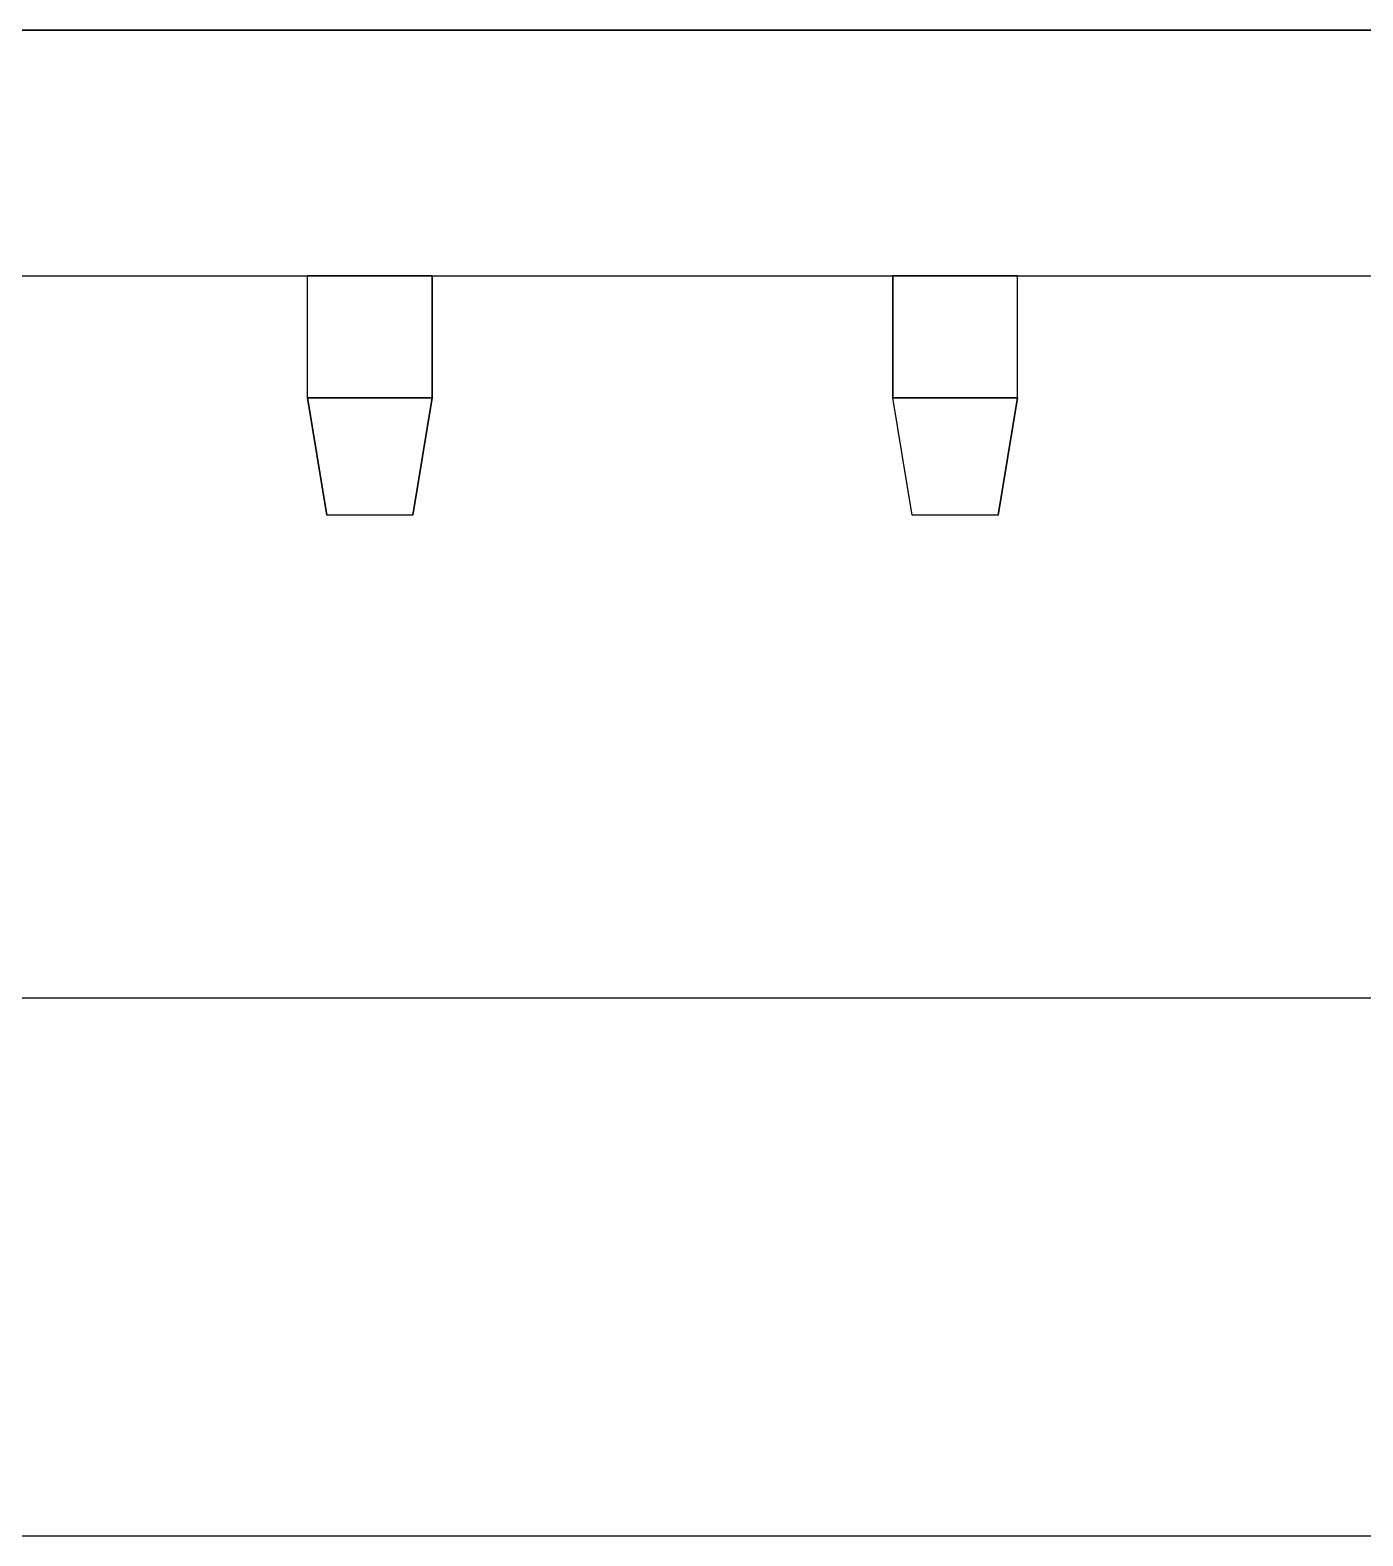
# Model space of a CAD drawing. Header units: millimetres. Extents: x -58 to 58, y -6 to 23.
# Drawn here: x -39.4 to -30.72, y -3.5 to 6.3 of the extents above; entities that cross this region are included whole.
import ezdxf

# ---------------------------------------------------------------- set-up
doc = ezdxf.new("R2010")
doc.units = ezdxf.units.MM
doc.header["$MEASUREMENT"] = 0
doc.layers.add('CL57_ASM', color=7, linetype='CONTINUOUS')

msp = doc.modelspace()

# ---------------------------------------------------------------- linework, layer by layer
at = {"layer": 'CL57_ASM'}
for p, q in [((-43.8, 6.3, -1), (42.2, 6.3, -1)), ((42.2, 6.3), (-43.8, 6.3)), ((-43.8, 6.3, -1), (42.2, 6.3, -1)), ((42.2, 6.3), (-43.8, 6.3)), ((-43.8, 6.3, -1), (42.2, 6.3, -1)), ((42.2, 6.3), (-43.8, 6.3)), ((-43.8, 6.3, -1), (42.2, 6.3, -1)), ((42.2, 6.3), (-43.8, 6.3)), ((-43.8, 6.3, -1), (42.2, 6.3, -1)), ((42.2, 6.3), (-43.8, 6.3)), ((-43.8, 6.3, -1), (42.2, 6.3, -1)), ((42.2, 6.3), (-43.8, 6.3)), ((-47.5, 4.7, -2), (47.5, 4.7, -2)), ((-47.5, 4.7, -64.7), (47.5, 4.7, -64.7)), ((-47.5, 4.7, -64.7), (47.5, 4.7, -64.7)), ((-47.5, 4.7, -2), (47.5, 4.7, -2)), ((-47.5, 4.7, -2), (47.5, 4.7, -2)), ((-47.5, 4.7, -64.7), (47.5, 4.7, -64.7)), ((-47.5, 4.7, -64.7), (47.5, 4.7, -64.7)), ((-47.5, 4.7, -2), (47.5, 4.7, -2)), ((-47.5, 4.7, -2), (47.5, 4.7, -2)), ((-47.5, 4.7, -64.7), (47.5, 4.7, -64.7)), ((-47.5, 4.7, -64.7), (47.5, 4.7, -64.7)), ((-47.5, 4.7, -2), (47.5, 4.7, -2)), ((-36.7801, 4.7, -8.5344), (-37.5929, 4.7, -8.5344)), ((-37.5929, 4.7, -7.7216), (-36.7801, 4.7, -7.7216)), ((-37.5929, 4.7, -8.5344), (-37.5929, 4.7, -7.7216)), ((-36.7801, 4.7, -8.5344), (-37.5929, 4.7, -8.5344)), ((-37.5929, 3.906, -8.5344), (-37.5929, 4.7, -8.5344)), ((-37.5929, 4.7, -8.5344), (-37.5929, 4.7, -7.7216)), ((-37.5929, 3.906, -7.7216), (-37.5929, 4.7, -7.7216)), ((-37.5929, 3.906, -8.5344), (-37.5929, 4.7, -8.5344)), ((-37.5929, 3.906, -7.7216), (-37.5929, 4.7, -7.7216)), ((-37.5929, 4.7, -7.7216), (-36.7801, 4.7, -7.7216)), ((-36.7801, 4.7, -8.5344), (-37.5929, 4.7, -8.5344)), ((-37.5929, 4.7, -7.7216), (-36.7801, 4.7, -7.7216)), ((-37.5929, 4.7, -8.5344), (-37.5929, 4.7, -7.7216)), ((-36.7801, 4.7, -8.5344), (-37.5929, 4.7, -8.5344)), ((-37.5929, 3.906, -8.5344), (-37.5929, 4.7, -8.5344)), ((-37.5929, 4.7, -8.5344), (-37.5929, 4.7, -7.7216)), ((-37.5929, 3.906, -7.7216), (-37.5929, 4.7, -7.7216)), ((-37.5929, 3.906, -8.5344), (-37.5929, 4.7, -8.5344)), ((-37.5929, 3.906, -7.7216), (-37.5929, 4.7, -7.7216)), ((-37.5929, 4.7, -7.7216), (-36.7801, 4.7, -7.7216)), ((-36.7801, 4.7, -8.5344), (-37.5929, 4.7, -8.5344)), ((-37.5929, 4.7, -7.7216), (-36.7801, 4.7, -7.7216)), ((-37.5929, 4.7, -8.5344), (-37.5929, 4.7, -7.7216)), ((-36.7801, 4.7, -8.5344), (-37.5929, 4.7, -8.5344)), ((-37.5929, 3.906, -8.5344), (-37.5929, 4.7, -8.5344)), ((-37.5929, 4.7, -8.5344), (-37.5929, 4.7, -7.7216)), ((-37.5929, 3.906, -7.7216), (-37.5929, 4.7, -7.7216)), ((-37.5929, 3.906, -8.5344), (-37.5929, 4.7, -8.5344)), ((-37.5929, 3.906, -7.7216), (-37.5929, 4.7, -7.7216)), ((-37.5929, 4.7, -7.7216), (-36.7801, 4.7, -7.7216)), ((-36.7801, 4.7, -7.7216), (-36.7801, 4.7, -8.5344)), ((-36.7801, 4.7, -8.5344), (-36.7801, 3.906, -8.5344)), ((-36.7801, 3.906, -7.7216), (-36.7801, 4.7, -7.7216)), ((-36.7801, 3.906, -7.7216), (-36.7801, 4.7, -7.7216)), ((-36.7801, 4.7, -8.5344), (-36.7801, 3.906, -8.5344)), ((-36.7801, 4.7, -7.7216), (-36.7801, 4.7, -8.5344)), ((-36.7801, 4.7, -7.7216), (-36.7801, 4.7, -8.5344)), ((-36.7801, 4.7, -8.5344), (-36.7801, 3.906, -8.5344)), ((-36.7801, 3.906, -7.7216), (-36.7801, 4.7, -7.7216)), ((-36.7801, 3.906, -7.7216), (-36.7801, 4.7, -7.7216)), ((-36.7801, 4.7, -8.5344), (-36.7801, 3.906, -8.5344)), ((-36.7801, 4.7, -7.7216), (-36.7801, 4.7, -8.5344)), ((-36.7801, 4.7, -7.7216), (-36.7801, 4.7, -8.5344)), ((-36.7801, 4.7, -8.5344), (-36.7801, 3.906, -8.5344)), ((-36.7801, 3.906, -7.7216), (-36.7801, 4.7, -7.7216)), ((-36.7801, 3.906, -7.7216), (-36.7801, 4.7, -7.7216)), ((-36.7801, 4.7, -8.5344), (-36.7801, 3.906, -8.5344)), ((-36.7801, 4.7, -7.7216), (-36.7801, 4.7, -8.5344)), ((-33.7829, 4.7, -8.5344), (-33.7829, 4.7, -7.7216)), ((-32.9701, 4.7, -8.5344), (-33.7829, 4.7, -8.5344)), ((-33.7829, 4.7, -7.7216), (-32.9701, 4.7, -7.7216)), ((-33.7829, 4.7, -8.5344), (-33.7829, 4.7, -7.7216)), ((-33.7829, 3.906, -7.7216), (-33.7829, 4.7, -7.7216)), ((-33.7829, 4.7, -8.5344), (-33.7829, 3.906, -8.5344)), ((-33.7829, 3.906, -7.7216), (-33.7829, 4.7, -7.7216)), ((-33.7829, 4.7, -7.7216), (-32.9701, 4.7, -7.7216)), ((-32.9701, 4.7, -8.5344), (-33.7829, 4.7, -8.5344)), ((-33.7829, 4.7, -8.5344), (-33.7829, 3.906, -8.5344)), ((-33.7829, 4.7, -8.5344), (-33.7829, 4.7, -7.7216)), ((-32.9701, 4.7, -8.5344), (-33.7829, 4.7, -8.5344)), ((-33.7829, 4.7, -7.7216), (-32.9701, 4.7, -7.7216)), ((-33.7829, 4.7, -8.5344), (-33.7829, 4.7, -7.7216)), ((-33.7829, 3.906, -7.7216), (-33.7829, 4.7, -7.7216)), ((-33.7829, 4.7, -8.5344), (-33.7829, 3.906, -8.5344)), ((-33.7829, 3.906, -7.7216), (-33.7829, 4.7, -7.7216)), ((-33.7829, 4.7, -7.7216), (-32.9701, 4.7, -7.7216)), ((-32.9701, 4.7, -8.5344), (-33.7829, 4.7, -8.5344)), ((-33.7829, 4.7, -8.5344), (-33.7829, 3.906, -8.5344)), ((-33.7829, 4.7, -8.5344), (-33.7829, 4.7, -7.7216)), ((-32.9701, 4.7, -8.5344), (-33.7829, 4.7, -8.5344)), ((-33.7829, 4.7, -7.7216), (-32.9701, 4.7, -7.7216)), ((-33.7829, 4.7, -8.5344), (-33.7829, 4.7, -7.7216)), ((-33.7829, 3.906, -7.7216), (-33.7829, 4.7, -7.7216)), ((-33.7829, 4.7, -8.5344), (-33.7829, 3.906, -8.5344)), ((-33.7829, 3.906, -7.7216), (-33.7829, 4.7, -7.7216)), ((-33.7829, 4.7, -7.7216), (-32.9701, 4.7, -7.7216)), ((-32.9701, 4.7, -8.5344), (-33.7829, 4.7, -8.5344)), ((-33.7829, 4.7, -8.5344), (-33.7829, 3.906, -8.5344)), ((-32.9701, 4.7, -7.7216), (-32.9701, 4.7, -8.5344)), ((-32.9701, 3.906, -7.7216), (-32.9701, 4.7, -7.7216)), ((-32.9701, 3.906, -7.7216), (-32.9701, 4.7, -7.7216)), ((-32.9701, 3.906, -8.5344), (-32.9701, 4.7, -8.5344)), ((-32.9701, 4.7, -7.7216), (-32.9701, 4.7, -8.5344)), ((-32.9701, 3.906, -8.5344), (-32.9701, 4.7, -8.5344)), ((-32.9701, 4.7, -7.7216), (-32.9701, 4.7, -8.5344)), ((-32.9701, 3.906, -7.7216), (-32.9701, 4.7, -7.7216)), ((-32.9701, 3.906, -7.7216), (-32.9701, 4.7, -7.7216)), ((-32.9701, 3.906, -8.5344), (-32.9701, 4.7, -8.5344)), ((-32.9701, 4.7, -7.7216), (-32.9701, 4.7, -8.5344)), ((-32.9701, 3.906, -8.5344), (-32.9701, 4.7, -8.5344)), ((-32.9701, 4.7, -7.7216), (-32.9701, 4.7, -8.5344)), ((-32.9701, 3.906, -7.7216), (-32.9701, 4.7, -7.7216)), ((-32.9701, 3.906, -7.7216), (-32.9701, 4.7, -7.7216)), ((-32.9701, 3.906, -8.5344), (-32.9701, 4.7, -8.5344)), ((-32.9701, 4.7, -7.7216), (-32.9701, 4.7, -8.5344)), ((-32.9701, 3.906, -8.5344), (-32.9701, 4.7, -8.5344)), ((-36.7801, 3.906, -8.5344), (-37.5929, 3.906, -8.5344)), ((-37.5929, 3.906, -8.5344), (-37.5929, 3.906, -7.7216)), ((-37.5929, 3.906, -7.7216), (-36.7801, 3.906, -7.7216)), ((-36.7801, 3.906, -8.5344), (-37.5929, 3.906, -8.5344)), ((-37.4659, 3.144, -8.4074), (-37.5929, 3.906, -8.5344)), ((-37.5929, 3.906, -7.7216), (-37.4659, 3.144, -7.8486)), ((-37.5929, 3.906, -7.7216), (-36.7801, 3.906, -7.7216)), ((-37.5929, 3.906, -8.5344), (-37.5929, 3.906, -7.7216)), ((-37.5929, 3.906, -7.7216), (-37.4659, 3.144, -7.8486)), ((-37.4659, 3.144, -8.4074), (-37.5929, 3.906, -8.5344)), ((-36.7801, 3.906, -8.5344), (-37.5929, 3.906, -8.5344)), ((-37.5929, 3.906, -8.5344), (-37.5929, 3.906, -7.7216)), ((-37.5929, 3.906, -7.7216), (-36.7801, 3.906, -7.7216)), ((-36.7801, 3.906, -8.5344), (-37.5929, 3.906, -8.5344)), ((-37.4659, 3.144, -8.4074), (-37.5929, 3.906, -8.5344)), ((-37.5929, 3.906, -7.7216), (-37.4659, 3.144, -7.8486)), ((-37.5929, 3.906, -7.7216), (-36.7801, 3.906, -7.7216)), ((-37.5929, 3.906, -8.5344), (-37.5929, 3.906, -7.7216)), ((-37.5929, 3.906, -7.7216), (-37.4659, 3.144, -7.8486)), ((-37.4659, 3.144, -8.4074), (-37.5929, 3.906, -8.5344)), ((-36.7801, 3.906, -8.5344), (-37.5929, 3.906, -8.5344)), ((-37.5929, 3.906, -8.5344), (-37.5929, 3.906, -7.7216)), ((-37.5929, 3.906, -7.7216), (-36.7801, 3.906, -7.7216)), ((-36.7801, 3.906, -8.5344), (-37.5929, 3.906, -8.5344)), ((-37.4659, 3.144, -8.4074), (-37.5929, 3.906, -8.5344)), ((-37.5929, 3.906, -7.7216), (-37.4659, 3.144, -7.8486)), ((-37.5929, 3.906, -7.7216), (-36.7801, 3.906, -7.7216)), ((-37.5929, 3.906, -8.5344), (-37.5929, 3.906, -7.7216)), ((-37.5929, 3.906, -7.7216), (-37.4659, 3.144, -7.8486)), ((-37.4659, 3.144, -8.4074), (-37.5929, 3.906, -8.5344)), ((-36.7801, 3.906, -7.7216), (-36.9071, 3.144, -7.8486)), ((-36.9071, 3.144, -8.4074), (-36.7801, 3.906, -8.5344)), ((-36.9071, 3.144, -8.4074), (-36.7801, 3.906, -8.5344)), ((-36.7801, 3.906, -7.7216), (-36.9071, 3.144, -7.8486)), ((-36.7801, 3.906, -7.7216), (-36.9071, 3.144, -7.8486)), ((-36.9071, 3.144, -8.4074), (-36.7801, 3.906, -8.5344)), ((-36.9071, 3.144, -8.4074), (-36.7801, 3.906, -8.5344)), ((-36.7801, 3.906, -7.7216), (-36.9071, 3.144, -7.8486)), ((-36.7801, 3.906, -7.7216), (-36.9071, 3.144, -7.8486)), ((-36.9071, 3.144, -8.4074), (-36.7801, 3.906, -8.5344)), ((-36.9071, 3.144, -8.4074), (-36.7801, 3.906, -8.5344)), ((-36.7801, 3.906, -7.7216), (-36.9071, 3.144, -7.8486)), ((-36.7801, 3.906, -7.7216), (-36.7801, 3.906, -8.5344)), ((-36.7801, 3.906, -7.7216), (-36.7801, 3.906, -8.5344)), ((-36.7801, 3.906, -7.7216), (-36.7801, 3.906, -8.5344)), ((-36.7801, 3.906, -7.7216), (-36.7801, 3.906, -8.5344)), ((-36.7801, 3.906, -7.7216), (-36.7801, 3.906, -8.5344)), ((-36.7801, 3.906, -7.7216), (-36.7801, 3.906, -8.5344)), ((-33.7829, 3.906, -8.5344), (-33.7829, 3.906, -7.7216)), ((-33.7829, 3.906, -7.7216), (-32.9701, 3.906, -7.7216)), ((-32.9701, 3.906, -8.5344), (-33.7829, 3.906, -8.5344)), ((-32.9701, 3.906, -8.5344), (-33.7829, 3.906, -8.5344)), ((-33.6559, 3.144, -8.4074), (-33.7829, 3.906, -8.5344)), ((-33.6559, 3.144, -8.4074), (-33.7829, 3.906, -8.5344)), ((-33.7829, 3.906, -8.5344), (-33.7829, 3.906, -7.7216)), ((-33.6559, 3.144, -7.8486), (-33.7829, 3.906, -7.7216)), ((-33.6559, 3.144, -7.8486), (-33.7829, 3.906, -7.7216)), ((-33.7829, 3.906, -7.7216), (-32.9701, 3.906, -7.7216)), ((-33.7829, 3.906, -8.5344), (-33.7829, 3.906, -7.7216)), ((-33.7829, 3.906, -7.7216), (-32.9701, 3.906, -7.7216)), ((-32.9701, 3.906, -8.5344), (-33.7829, 3.906, -8.5344)), ((-32.9701, 3.906, -8.5344), (-33.7829, 3.906, -8.5344)), ((-33.6559, 3.144, -8.4074), (-33.7829, 3.906, -8.5344)), ((-33.6559, 3.144, -8.4074), (-33.7829, 3.906, -8.5344)), ((-33.7829, 3.906, -8.5344), (-33.7829, 3.906, -7.7216)), ((-33.6559, 3.144, -7.8486), (-33.7829, 3.906, -7.7216)), ((-33.6559, 3.144, -7.8486), (-33.7829, 3.906, -7.7216)), ((-33.7829, 3.906, -7.7216), (-32.9701, 3.906, -7.7216)), ((-33.7829, 3.906, -8.5344), (-33.7829, 3.906, -7.7216)), ((-33.7829, 3.906, -7.7216), (-32.9701, 3.906, -7.7216)), ((-32.9701, 3.906, -8.5344), (-33.7829, 3.906, -8.5344)), ((-32.9701, 3.906, -8.5344), (-33.7829, 3.906, -8.5344)), ((-33.6559, 3.144, -8.4074), (-33.7829, 3.906, -8.5344)), ((-33.6559, 3.144, -8.4074), (-33.7829, 3.906, -8.5344)), ((-33.7829, 3.906, -8.5344), (-33.7829, 3.906, -7.7216)), ((-33.6559, 3.144, -7.8486), (-33.7829, 3.906, -7.7216)), ((-33.6559, 3.144, -7.8486), (-33.7829, 3.906, -7.7216)), ((-33.7829, 3.906, -7.7216), (-32.9701, 3.906, -7.7216)), ((-32.9701, 3.906, -8.5344), (-33.0971, 3.144, -8.4074)), ((-33.0971, 3.144, -7.8486), (-32.9701, 3.906, -7.7216)), ((-33.0971, 3.144, -7.8486), (-32.9701, 3.906, -7.7216)), ((-32.9701, 3.906, -8.5344), (-33.0971, 3.144, -8.4074)), ((-32.9701, 3.906, -8.5344), (-33.0971, 3.144, -8.4074)), ((-33.0971, 3.144, -7.8486), (-32.9701, 3.906, -7.7216)), ((-33.0971, 3.144, -7.8486), (-32.9701, 3.906, -7.7216)), ((-32.9701, 3.906, -8.5344), (-33.0971, 3.144, -8.4074)), ((-32.9701, 3.906, -8.5344), (-33.0971, 3.144, -8.4074)), ((-33.0971, 3.144, -7.8486), (-32.9701, 3.906, -7.7216)), ((-33.0971, 3.144, -7.8486), (-32.9701, 3.906, -7.7216)), ((-32.9701, 3.906, -8.5344), (-33.0971, 3.144, -8.4074)), ((-32.9701, 3.906, -7.7216), (-32.9701, 3.906, -8.5344)), ((-32.9701, 3.906, -7.7216), (-32.9701, 3.906, -8.5344)), ((-32.9701, 3.906, -7.7216), (-32.9701, 3.906, -8.5344)), ((-32.9701, 3.906, -7.7216), (-32.9701, 3.906, -8.5344)), ((-32.9701, 3.906, -7.7216), (-32.9701, 3.906, -8.5344)), ((-32.9701, 3.906, -7.7216), (-32.9701, 3.906, -8.5344)), ((-36.9071, 3.144, -8.4074), (-37.4659, 3.144, -8.4074)), ((-36.9071, 3.144, -7.8486), (-37.4659, 3.144, -7.8486)), ((-36.9071, 3.144, -8.4074), (-37.4659, 3.144, -8.4074)), ((-37.4659, 3.144, -7.8486), (-37.4659, 3.144, -8.4074)), ((-36.9071, 3.144, -7.8486), (-37.4659, 3.144, -7.8486)), ((-37.4659, 3.144, -7.8486), (-37.4659, 3.144, -8.4074)), ((-36.9071, 3.144, -8.4074), (-37.4659, 3.144, -8.4074)), ((-36.9071, 3.144, -7.8486), (-37.4659, 3.144, -7.8486)), ((-36.9071, 3.144, -8.4074), (-37.4659, 3.144, -8.4074)), ((-37.4659, 3.144, -7.8486), (-37.4659, 3.144, -8.4074)), ((-36.9071, 3.144, -7.8486), (-37.4659, 3.144, -7.8486)), ((-37.4659, 3.144, -7.8486), (-37.4659, 3.144, -8.4074)), ((-36.9071, 3.144, -8.4074), (-37.4659, 3.144, -8.4074)), ((-36.9071, 3.144, -7.8486), (-37.4659, 3.144, -7.8486)), ((-36.9071, 3.144, -8.4074), (-37.4659, 3.144, -8.4074)), ((-37.4659, 3.144, -7.8486), (-37.4659, 3.144, -8.4074)), ((-36.9071, 3.144, -7.8486), (-37.4659, 3.144, -7.8486)), ((-37.4659, 3.144, -7.8486), (-37.4659, 3.144, -8.4074)), ((-36.9071, 3.144, -7.8486), (-36.9071, 3.144, -8.4074)), ((-36.9071, 3.144, -7.8486), (-36.9071, 3.144, -8.4074)), ((-36.9071, 3.144, -7.8486), (-36.9071, 3.144, -8.4074)), ((-36.9071, 3.144, -7.8486), (-36.9071, 3.144, -8.4074)), ((-36.9071, 3.144, -7.8486), (-36.9071, 3.144, -8.4074)), ((-36.9071, 3.144, -7.8486), (-36.9071, 3.144, -8.4074)), ((-33.0971, 3.144, -8.4074), (-33.6559, 3.144, -8.4074)), ((-33.6559, 3.144, -8.4074), (-33.6559, 3.144, -7.8486)), ((-33.6559, 3.144, -8.4074), (-33.6559, 3.144, -7.8486)), ((-33.0971, 3.144, -7.8486), (-33.6559, 3.144, -7.8486)), ((-33.0971, 3.144, -8.4074), (-33.6559, 3.144, -8.4074)), ((-33.0971, 3.144, -7.8486), (-33.6559, 3.144, -7.8486)), ((-33.0971, 3.144, -8.4074), (-33.6559, 3.144, -8.4074)), ((-33.6559, 3.144, -8.4074), (-33.6559, 3.144, -7.8486)), ((-33.6559, 3.144, -8.4074), (-33.6559, 3.144, -7.8486)), ((-33.0971, 3.144, -7.8486), (-33.6559, 3.144, -7.8486)), ((-33.0971, 3.144, -8.4074), (-33.6559, 3.144, -8.4074)), ((-33.0971, 3.144, -7.8486), (-33.6559, 3.144, -7.8486)), ((-33.0971, 3.144, -8.4074), (-33.6559, 3.144, -8.4074)), ((-33.6559, 3.144, -8.4074), (-33.6559, 3.144, -7.8486)), ((-33.6559, 3.144, -8.4074), (-33.6559, 3.144, -7.8486)), ((-33.0971, 3.144, -7.8486), (-33.6559, 3.144, -7.8486)), ((-33.0971, 3.144, -8.4074), (-33.6559, 3.144, -8.4074)), ((-33.0971, 3.144, -7.8486), (-33.6559, 3.144, -7.8486)), ((-33.0971, 3.144, -8.4074), (-33.0971, 3.144, -7.8486)), ((-33.0971, 3.144, -8.4074), (-33.0971, 3.144, -7.8486)), ((-33.0971, 3.144, -8.4074), (-33.0971, 3.144, -7.8486)), ((-33.0971, 3.144, -8.4074), (-33.0971, 3.144, -7.8486)), ((-33.0971, 3.144, -8.4074), (-33.0971, 3.144, -7.8486)), ((-33.0971, 3.144, -8.4074), (-33.0971, 3.144, -7.8486)), ((58, 0, -65.7), (-58, 0, -65.7)), ((58, 0, -65.7), (-58, 0, -65.7)), ((58, 0, -65.7), (-58, 0, -65.7)), ((58, 0, -65.7), (-58, 0, -65.7)), ((58, 0, -65.7), (-58, 0, -65.7)), ((58, 0, -65.7), (-58, 0, -65.7)), ((48.5, 0, -1), (-48.5, 0, -1)), ((48.5, 0, -1), (-48.5, 0, -1)), ((48.5, 0, -1), (-48.5, 0, -1)), ((48.5, 0, -1), (-48.5, 0, -1)), ((48.5, 0, -1), (-48.5, 0, -1)), ((48.5, 0, -1), (-48.5, 0, -1)), ((-58, -3.5, -69.2), (58, -3.5, -69.2)), ((-58, -3.5, -69.2), (58, -3.5, -69.2)), ((-58, -3.5, -69.2), (58, -3.5, -69.2)), ((-58, -3.5, -69.2), (58, -3.5, -69.2)), ((-58, -3.5, -69.2), (58, -3.5, -69.2)), ((-58, -3.5, -69.2), (58, -3.5, -69.2)), ((-56, -3.5), (56, -3.5)), ((-56, -3.5), (56, -3.5)), ((-56, -3.5), (56, -3.5)), ((-56, -3.5), (56, -3.5)), ((-56, -3.5), (56, -3.5)), ((-56, -3.5), (56, -3.5))]:
    msp.add_line(p, q, dxfattribs=at)

doc.saveas('drawing.dxf')
